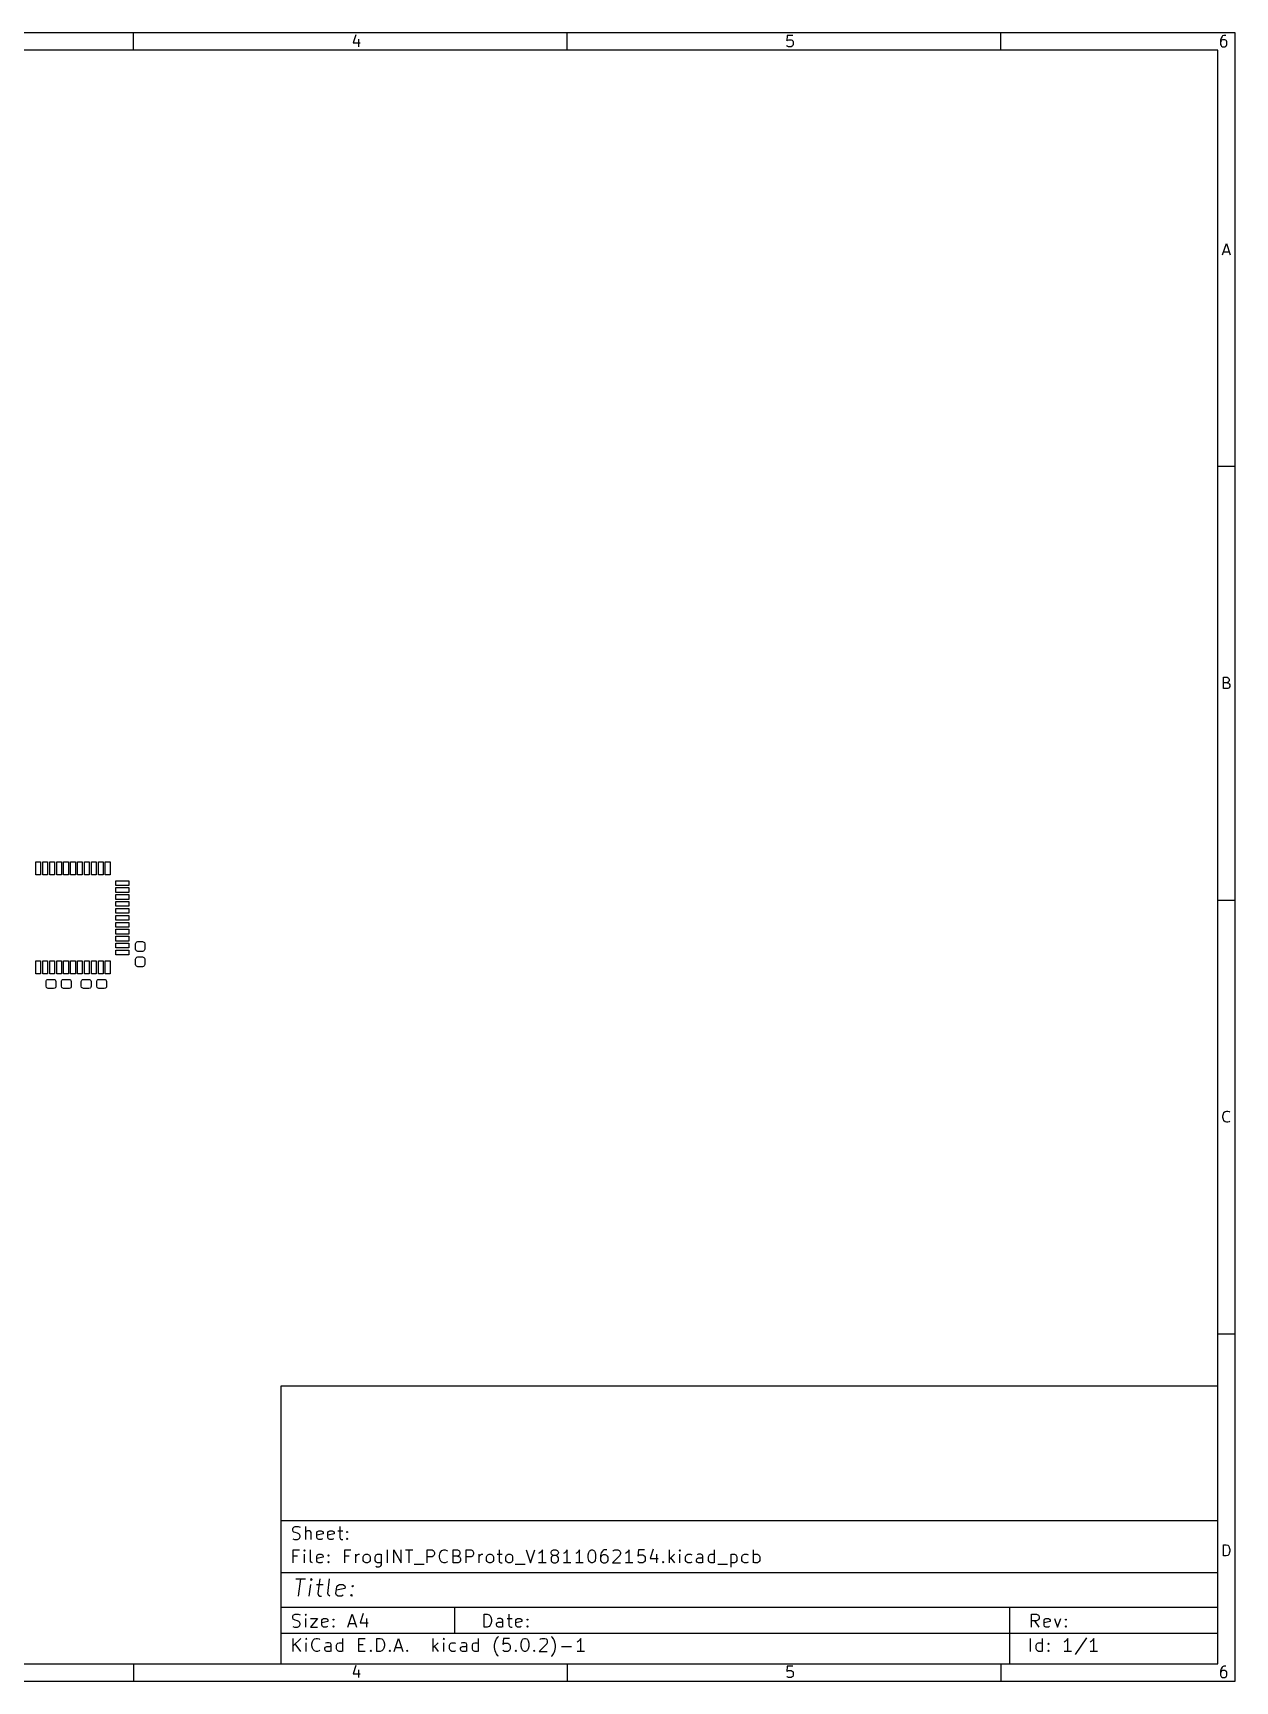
# Model space of a CAD drawing. Extents: x 10 to 287, y -200 to -10.
# Drawn here: x 148.4 to 287, y -200 to -10 of the extents above; entities that cross this region are included whole.
import ezdxf

# ---------------------------------------------------------------- set-up
doc = ezdxf.new("R2010")
doc.units = 0
doc.header["$MEASUREMENT"] = 0
doc.layers.add('BLACK', color=7, linetype='CONTINUOUS')

msp = doc.modelspace()

# ---------------------------------------------------------------- linework, layer by layer
at = {"layer": 'BLACK', "linetype": 'CONTINUOUS'}
for p, q in [((287.002, -10), (10, -10)), ((160, -12), (160, -10)), ((185.632, -10.2262), (185.323, -11.1548)), ((185.323, -11.1548), (186.127, -11.1548)), ((185.942, -10.7214), (185.942, -11.5881)), ((210, -12), (210, -10)), ((235.385, -10.2881), (235.323, -10.9071)), ((235.323, -10.9071), (235.385, -10.8452)), ((236.004, -10.2881), (235.385, -10.2881)), ((235.385, -10.8452), (235.508, -10.7833)), ((235.508, -10.7833), (235.818, -10.7833)), ((235.818, -10.7833), (235.942, -10.8452)), ((235.942, -10.8452), (236.004, -10.9071)), ((236.004, -10.9071), (236.065, -11.031)), ((236.065, -11.3405), (236.004, -11.4643)), ((236.065, -11.031), (236.065, -11.3405)), ((260, -12), (260, -10)), ((285.385, -10.5976), (285.323, -10.8452)), ((285.323, -10.8452), (285.323, -11.3405)), ((285.385, -10.9071), (285.323, -11.031)), ((285.323, -11.3405), (285.385, -11.4643)), ((285.508, -10.4119), (285.385, -10.5976)), ((285.446, -10.8452), (285.385, -10.9071)), ((285.57, -10.7833), (285.446, -10.8452)), ((285.57, -10.35), (285.508, -10.4119)), ((285.694, -10.2881), (285.57, -10.35)), ((285.818, -10.7833), (285.57, -10.7833)), ((285.942, -10.2881), (285.694, -10.2881)), ((285.942, -10.8452), (285.818, -10.7833)), ((286.004, -10.9071), (285.942, -10.8452)), ((286.065, -11.031), (286.004, -10.9071)), ((286.004, -11.4643), (286.065, -11.3405)), ((286.065, -11.3405), (286.065, -11.031)), ((287.002, -200.007), (287.002, -10)), ((285.002, -12), (12, -12)), ((235.385, -11.5262), (235.323, -11.4643)), ((235.508, -11.5881), (235.385, -11.5262)), ((235.818, -11.5881), (235.508, -11.5881)), ((235.942, -11.5262), (235.818, -11.5881)), ((236.004, -11.4643), (235.942, -11.5262)), ((285.002, -198.007), (285.002, -12)), ((285.385, -11.4643), (285.446, -11.5262)), ((285.446, -11.5262), (285.57, -11.5881)), ((285.57, -11.5881), (285.818, -11.5881)), ((285.818, -11.5881), (285.942, -11.5262)), ((285.942, -11.5262), (286.004, -11.4643)), ((285.569, -35.5881), (286.002, -34.2881)), ((285.693, -35.2167), (286.312, -35.2167)), ((286.002, -34.2881), (286.436, -35.5881)), ((287.002, -60), (285.002, -60)), ((285.662, -85.5881), (285.662, -84.2881)), ((285.662, -84.2881), (286.095, -84.2881)), ((286.095, -84.9071), (285.662, -84.9071)), ((286.095, -84.2881), (286.219, -84.35)), ((286.219, -84.8452), (286.095, -84.9071)), ((286.095, -84.9071), (286.281, -84.969)), ((286.219, -84.35), (286.281, -84.4119)), ((286.281, -84.7833), (286.219, -84.8452)), ((286.281, -84.4119), (286.343, -84.5357)), ((286.343, -84.6595), (286.281, -84.7833)), ((286.281, -84.969), (286.343, -85.031)), ((286.343, -85.4643), (286.281, -85.5262)), ((286.343, -84.5357), (286.343, -84.6595)), ((286.343, -85.031), (286.405, -85.1548)), ((286.405, -85.3405), (286.343, -85.4643)), ((286.405, -85.1548), (286.405, -85.3405)), ((286.157, -85.5881), (285.662, -85.5881)), ((286.281, -85.5262), (286.157, -85.5881)), ((148.76, -107.064), (148.76, -105.564)), ((148.76, -105.564), (149.31, -105.564)), ((149.31, -105.564), (149.31, -107.064)), ((149.56, -107.064), (149.56, -105.564)), ((149.56, -105.564), (150.11, -105.564)), ((150.11, -105.564), (150.11, -107.064)), ((150.36, -107.064), (150.36, -105.564)), ((150.36, -105.564), (150.91, -105.564)), ((150.91, -105.564), (150.91, -107.064)), ((151.16, -107.064), (151.16, -105.564)), ((151.16, -105.564), (151.71, -105.564)), ((151.71, -105.564), (151.71, -107.064)), ((151.96, -107.064), (151.96, -105.564)), ((151.96, -105.564), (152.51, -105.564)), ((152.51, -105.564), (152.51, -107.064)), ((152.76, -107.064), (152.76, -105.564)), ((152.76, -105.564), (153.31, -105.564)), ((153.31, -105.564), (153.31, -107.064)), ((153.56, -107.064), (153.56, -105.564)), ((153.56, -105.564), (154.11, -105.564)), ((154.11, -105.564), (154.11, -107.064)), ((154.36, -107.064), (154.36, -105.564)), ((154.36, -105.564), (154.91, -105.564)), ((154.91, -105.564), (154.91, -107.064)), ((155.16, -107.064), (155.16, -105.564)), ((155.16, -105.564), (155.71, -105.564)), ((155.71, -105.564), (155.71, -107.064)), ((155.96, -107.064), (155.96, -105.564)), ((155.96, -105.564), (156.51, -105.564)), ((156.51, -105.564), (156.51, -107.064)), ((156.76, -107.064), (156.76, -105.564)), ((156.76, -105.564), (157.31, -105.564)), ((157.31, -105.564), (157.31, -107.064)), ((149.31, -107.064), (148.76, -107.064)), ((150.11, -107.064), (149.56, -107.064)), ((150.91, -107.064), (150.36, -107.064)), ((151.71, -107.064), (151.16, -107.064)), ((152.51, -107.064), (151.96, -107.064)), ((153.31, -107.064), (152.76, -107.064)), ((154.11, -107.064), (153.56, -107.064)), ((154.91, -107.064), (154.36, -107.064)), ((155.71, -107.064), (155.16, -107.064)), ((156.51, -107.064), (155.96, -107.064)), ((157.31, -107.064), (156.76, -107.064)), ((157.985, -108.289), (157.985, -107.739)), ((157.985, -107.739), (159.485, -107.739)), ((159.485, -108.289), (157.985, -108.289)), ((159.485, -107.739), (159.485, -108.289)), ((157.985, -109.089), (157.985, -108.539)), ((157.985, -108.539), (159.485, -108.539)), ((159.485, -109.089), (157.985, -109.089)), ((157.985, -109.889), (157.985, -109.339)), ((157.985, -109.339), (159.485, -109.339)), ((159.485, -109.889), (157.985, -109.889)), ((157.985, -110.689), (157.985, -110.139)), ((157.985, -110.139), (159.485, -110.139)), ((159.485, -108.539), (159.485, -109.089)), ((159.485, -109.339), (159.485, -109.889)), ((159.485, -110.139), (159.485, -110.689)), ((287.002, -110), (285.002, -110)), ((159.485, -110.689), (157.985, -110.689)), ((157.985, -111.489), (157.985, -110.939)), ((157.985, -110.939), (159.485, -110.939)), ((159.485, -111.489), (157.985, -111.489)), ((157.985, -112.289), (157.985, -111.739)), ((157.985, -111.739), (159.485, -111.739)), ((159.485, -110.939), (159.485, -111.489)), ((159.485, -111.739), (159.485, -112.289)), ((159.485, -112.289), (157.985, -112.289)), ((157.985, -113.089), (157.985, -112.539)), ((157.985, -112.539), (159.485, -112.539)), ((159.485, -113.089), (157.985, -113.089)), ((157.985, -113.889), (157.985, -113.339)), ((157.985, -113.339), (159.485, -113.339)), ((159.485, -113.889), (157.985, -113.889)), ((159.485, -112.539), (159.485, -113.089)), ((159.485, -113.339), (159.485, -113.889)), ((157.985, -114.689), (157.985, -114.139)), ((157.985, -114.139), (159.485, -114.139)), ((159.485, -114.689), (157.985, -114.689)), ((157.985, -115.489), (157.985, -114.939)), ((157.985, -114.939), (159.485, -114.939)), ((159.485, -115.489), (157.985, -115.489)), ((157.985, -116.289), (157.985, -115.739)), ((157.985, -115.739), (159.485, -115.739)), ((159.485, -114.139), (159.485, -114.689)), ((159.485, -114.939), (159.485, -115.489)), ((159.485, -115.739), (159.485, -116.289)), ((160.257, -115.005), (160.272, -114.919)), ((160.257, -115.63), (160.257, -115.005)), ((160.29, -115.755), (160.257, -115.63)), ((160.272, -114.919), (160.315, -114.844)), ((160.346, -115.822), (160.29, -115.755)), ((160.315, -114.844), (160.382, -114.788)), ((160.421, -115.865), (160.346, -115.822)), ((160.382, -114.788), (160.507, -114.755)), ((160.507, -115.88), (160.421, -115.865)), ((160.507, -114.755), (161.057, -114.755)), ((161.057, -115.88), (160.507, -115.88)), ((161.057, -114.755), (161.143, -114.77)), ((161.182, -115.847), (161.057, -115.88)), ((161.143, -114.77), (161.218, -114.813)), ((161.249, -115.791), (161.182, -115.847)), ((161.218, -114.813), (161.274, -114.88)), ((161.292, -115.716), (161.249, -115.791)), ((161.274, -114.88), (161.307, -115.005)), ((161.307, -115.63), (161.292, -115.716)), ((161.307, -115.005), (161.307, -115.63)), ((148.76, -118.464), (148.76, -116.964)), ((148.76, -116.964), (149.31, -116.964)), ((149.31, -116.964), (149.31, -118.464)), ((149.56, -118.464), (149.56, -116.964)), ((149.56, -116.964), (150.11, -116.964)), ((150.11, -116.964), (150.11, -118.464)), ((150.36, -118.464), (150.36, -116.964)), ((150.36, -116.964), (150.91, -116.964)), ((150.91, -116.964), (150.91, -118.464)), ((151.16, -118.464), (151.16, -116.964)), ((151.16, -116.964), (151.71, -116.964)), ((151.71, -116.964), (151.71, -118.464)), ((151.96, -118.464), (151.96, -116.964)), ((151.96, -116.964), (152.51, -116.964)), ((152.51, -116.964), (152.51, -118.464)), ((152.76, -118.464), (152.76, -116.964)), ((152.76, -116.964), (153.31, -116.964)), ((153.31, -116.964), (153.31, -118.464)), ((153.56, -118.464), (153.56, -116.964)), ((153.56, -116.964), (154.11, -116.964)), ((154.11, -116.964), (154.11, -118.464)), ((154.36, -118.464), (154.36, -116.964)), ((154.36, -116.964), (154.91, -116.964)), ((154.91, -116.964), (154.91, -118.464)), ((155.16, -118.464), (155.16, -116.964)), ((155.16, -116.964), (155.71, -116.964)), ((155.71, -116.964), (155.71, -118.464)), ((155.96, -118.464), (155.96, -116.964)), ((155.96, -116.964), (156.51, -116.964)), ((156.51, -116.964), (156.51, -118.464)), ((156.76, -118.464), (156.76, -116.964)), ((156.76, -116.964), (157.31, -116.964)), ((157.31, -116.964), (157.31, -118.464)), ((159.485, -116.289), (157.985, -116.289)), ((160.257, -116.78), (160.272, -116.694)), ((160.257, -117.405), (160.257, -116.78)), ((160.29, -117.53), (160.257, -117.405)), ((160.272, -116.694), (160.315, -116.619)), ((160.346, -117.597), (160.29, -117.53)), ((160.315, -116.619), (160.382, -116.563)), ((160.421, -117.64), (160.346, -117.597)), ((160.382, -116.563), (160.507, -116.53)), ((160.507, -117.655), (160.421, -117.64)), ((160.507, -116.53), (161.057, -116.53)), ((161.057, -117.655), (160.507, -117.655)), ((161.057, -116.53), (161.143, -116.545)), ((161.182, -117.622), (161.057, -117.655)), ((161.143, -116.545), (161.218, -116.588)), ((161.249, -117.566), (161.182, -117.622)), ((161.218, -116.588), (161.274, -116.655)), ((161.292, -117.491), (161.249, -117.566)), ((161.274, -116.655), (161.307, -116.78)), ((161.307, -117.405), (161.292, -117.491)), ((161.307, -116.78), (161.307, -117.405)), ((149.31, -118.464), (148.76, -118.464)), ((150.11, -118.464), (149.56, -118.464)), ((149.934, -119.359), (149.949, -119.273)), ((149.934, -119.909), (149.934, -119.359)), ((149.949, -119.273), (149.992, -119.198)), ((149.992, -119.198), (150.059, -119.142)), ((150.059, -119.142), (150.184, -119.109)), ((150.184, -119.109), (150.809, -119.109)), ((150.91, -118.464), (150.36, -118.464)), ((150.809, -119.109), (150.895, -119.124)), ((150.895, -119.124), (150.97, -119.167)), ((150.97, -119.167), (151.026, -119.234)), ((151.026, -119.234), (151.059, -119.359)), ((151.059, -119.359), (151.059, -119.909)), ((151.71, -118.464), (151.16, -118.464)), ((151.709, -119.359), (151.724, -119.273)), ((151.709, -119.909), (151.709, -119.359)), ((151.724, -119.273), (151.767, -119.198)), ((151.767, -119.198), (151.834, -119.142)), ((151.834, -119.142), (151.959, -119.109)), ((151.959, -119.109), (152.584, -119.109)), ((152.51, -118.464), (151.96, -118.464)), ((152.584, -119.109), (152.67, -119.124)), ((152.67, -119.124), (152.745, -119.167)), ((152.745, -119.167), (152.801, -119.234)), ((153.31, -118.464), (152.76, -118.464)), ((152.801, -119.234), (152.834, -119.359)), ((152.834, -119.359), (152.834, -119.909)), ((154.11, -118.464), (153.56, -118.464)), ((153.998, -119.359), (154.013, -119.273)), ((153.998, -119.909), (153.998, -119.359)), ((154.013, -119.273), (154.056, -119.198)), ((154.056, -119.198), (154.123, -119.142)), ((154.123, -119.142), (154.248, -119.109)), ((154.248, -119.109), (154.873, -119.109)), ((154.91, -118.464), (154.36, -118.464)), ((154.873, -119.109), (154.959, -119.124)), ((154.959, -119.124), (155.034, -119.167)), ((155.034, -119.167), (155.09, -119.234)), ((155.09, -119.234), (155.123, -119.359)), ((155.123, -119.359), (155.123, -119.909)), ((155.71, -118.464), (155.16, -118.464)), ((155.773, -119.359), (155.788, -119.273)), ((155.773, -119.909), (155.773, -119.359)), ((155.788, -119.273), (155.831, -119.198)), ((155.831, -119.198), (155.898, -119.142)), ((155.898, -119.142), (156.023, -119.109)), ((156.51, -118.464), (155.96, -118.464)), ((156.023, -119.109), (156.648, -119.109)), ((156.648, -119.109), (156.734, -119.124)), ((156.734, -119.124), (156.809, -119.167)), ((157.31, -118.464), (156.76, -118.464)), ((156.809, -119.167), (156.865, -119.234)), ((156.865, -119.234), (156.898, -119.359)), ((156.898, -119.359), (156.898, -119.909)), ((149.967, -120.034), (149.934, -119.909)), ((150.023, -120.101), (149.967, -120.034)), ((150.098, -120.144), (150.023, -120.101)), ((150.184, -120.159), (150.098, -120.144)), ((150.809, -120.159), (150.184, -120.159)), ((150.934, -120.126), (150.809, -120.159)), ((151.001, -120.07), (150.934, -120.126)), ((151.044, -119.995), (151.001, -120.07)), ((151.059, -119.909), (151.044, -119.995)), ((151.742, -120.034), (151.709, -119.909)), ((151.798, -120.101), (151.742, -120.034)), ((151.873, -120.144), (151.798, -120.101)), ((151.959, -120.159), (151.873, -120.144)), ((152.584, -120.159), (151.959, -120.159)), ((152.709, -120.126), (152.584, -120.159)), ((152.776, -120.07), (152.709, -120.126)), ((152.819, -119.995), (152.776, -120.07)), ((152.834, -119.909), (152.819, -119.995)), ((154.031, -120.034), (153.998, -119.909)), ((154.087, -120.101), (154.031, -120.034)), ((154.162, -120.144), (154.087, -120.101)), ((154.248, -120.159), (154.162, -120.144)), ((154.873, -120.159), (154.248, -120.159)), ((154.998, -120.126), (154.873, -120.159)), ((155.065, -120.07), (154.998, -120.126)), ((155.108, -119.995), (155.065, -120.07)), ((155.123, -119.909), (155.108, -119.995)), ((155.806, -120.034), (155.773, -119.909)), ((155.862, -120.101), (155.806, -120.034)), ((155.937, -120.144), (155.862, -120.101)), ((156.023, -120.159), (155.937, -120.144)), ((156.648, -120.159), (156.023, -120.159)), ((156.773, -120.126), (156.648, -120.159)), ((156.84, -120.07), (156.773, -120.126)), ((156.883, -119.995), (156.84, -120.07)), ((156.898, -119.909), (156.883, -119.995)), ((285.6, -134.845), (285.662, -134.598)), ((285.6, -135.031), (285.6, -134.845)), ((285.662, -134.598), (285.724, -134.474)), ((285.724, -134.474), (285.847, -134.35)), ((285.847, -134.35), (286.033, -134.288)), ((286.033, -134.288), (286.157, -134.288)), ((286.157, -134.288), (286.343, -134.35)), ((286.343, -134.35), (286.405, -134.412)), ((285.662, -135.279), (285.6, -135.031)), ((285.724, -135.402), (285.662, -135.279)), ((285.847, -135.526), (285.724, -135.402)), ((286.033, -135.588), (285.847, -135.526)), ((286.157, -135.588), (286.033, -135.588)), ((286.343, -135.526), (286.157, -135.588)), ((286.405, -135.464), (286.343, -135.526)), ((287.002, -160), (285.002, -160)), ((177.002, -166.007), (177.002, -198.007)), ((285.002, -166.007), (177.002, -166.007)), ((285.002, -198.007), (285.002, -166.007)), ((177.002, -181.507), (285.002, -181.507)), ((178.363, -182.471), (178.434, -182.329)), ((178.434, -182.329), (178.506, -182.257)), ((178.506, -182.257), (178.649, -182.186)), ((178.649, -182.186), (179.006, -182.186)), ((179.006, -182.186), (179.22, -182.257)), ((179.863, -183.686), (179.863, -182.186)), ((183.791, -182.186), (183.791, -183.471)), ((178.363, -182.614), (178.363, -182.471)), ((178.434, -182.757), (178.363, -182.614)), ((178.363, -183.614), (178.577, -183.686)), ((178.506, -182.829), (178.434, -182.757)), ((178.649, -182.9), (178.506, -182.829)), ((178.577, -183.686), (178.934, -183.686)), ((178.934, -182.971), (178.649, -182.9)), ((179.077, -183.043), (178.934, -182.971)), ((178.934, -183.686), (179.077, -183.614)), ((179.149, -183.114), (179.077, -183.043)), ((179.077, -183.614), (179.149, -183.543)), ((179.22, -183.257), (179.149, -183.114)), ((179.149, -183.543), (179.22, -183.4)), ((179.22, -183.4), (179.22, -183.257)), ((179.934, -182.757), (179.863, -182.829)), ((180.077, -182.686), (179.934, -182.757)), ((180.291, -182.686), (180.077, -182.686)), ((180.434, -182.757), (180.291, -182.686)), ((180.506, -182.9), (180.434, -182.757)), ((180.506, -183.686), (180.506, -182.9)), ((181.149, -182.9), (181.22, -182.757)), ((181.149, -183.471), (181.149, -182.9)), ((181.863, -183.043), (181.149, -183.186)), ((181.22, -183.614), (181.149, -183.471)), ((181.22, -182.757), (181.363, -182.686)), ((181.363, -183.686), (181.22, -183.614)), ((181.363, -182.686), (181.649, -182.686)), ((181.649, -183.686), (181.363, -183.686)), ((181.649, -182.686), (181.791, -182.757)), ((181.791, -183.614), (181.649, -183.686)), ((181.791, -182.757), (181.863, -182.9)), ((181.863, -182.9), (181.863, -183.043)), ((182.434, -182.9), (182.506, -182.757)), ((182.434, -183.471), (182.434, -182.9)), ((183.149, -183.043), (182.434, -183.186)), ((182.506, -183.614), (182.434, -183.471)), ((182.506, -182.757), (182.649, -182.686)), ((182.649, -183.686), (182.506, -183.614)), ((182.649, -182.686), (182.934, -182.686)), ((182.934, -183.686), (182.649, -183.686)), ((182.934, -182.686), (183.077, -182.757)), ((183.077, -183.614), (182.934, -183.686)), ((183.077, -182.757), (183.149, -182.9)), ((183.149, -182.9), (183.149, -183.043)), ((183.577, -182.686), (184.149, -182.686)), ((183.791, -183.471), (183.863, -183.614)), ((183.863, -183.614), (184.006, -183.686)), ((184.006, -183.686), (184.149, -183.686)), ((184.577, -182.829), (184.649, -182.757)), ((184.649, -182.9), (184.577, -182.829)), ((184.577, -183.614), (184.649, -183.543)), ((184.649, -183.686), (184.577, -183.614)), ((184.649, -182.757), (184.72, -182.829)), ((184.649, -182.757), (184.649, -182.9)), ((184.72, -182.829), (184.649, -182.9)), ((184.649, -183.543), (184.72, -183.614)), ((184.649, -183.543), (184.649, -183.686)), ((184.72, -183.614), (184.649, -183.686)), ((285.662, -185.588), (285.662, -184.288)), ((285.662, -184.288), (285.971, -184.288)), ((285.971, -184.288), (286.157, -184.35)), ((178.434, -186.386), (178.434, -184.886)), ((178.434, -184.886), (179.149, -184.886)), ((178.934, -185.6), (178.434, -185.6)), ((179.72, -184.886), (179.649, -184.957)), ((179.649, -184.957), (179.72, -185.029)), ((179.791, -184.957), (179.72, -184.886)), ((179.72, -184.886), (179.72, -185.029)), ((179.72, -185.029), (179.791, -184.957)), ((179.72, -186.386), (179.72, -185.386)), ((180.434, -186.171), (180.434, -184.886)), ((180.506, -186.314), (180.434, -186.171)), ((181.149, -185.6), (181.22, -185.457)), ((181.149, -186.171), (181.149, -185.6)), ((181.863, -185.743), (181.149, -185.886)), ((181.22, -186.314), (181.149, -186.171)), ((181.22, -185.457), (181.363, -185.386)), ((181.363, -185.386), (181.649, -185.386)), ((181.649, -185.386), (181.791, -185.457)), ((181.791, -185.457), (181.863, -185.6)), ((181.863, -185.6), (181.863, -185.743)), ((182.434, -185.529), (182.506, -185.457)), ((182.506, -185.6), (182.434, -185.529)), ((182.506, -185.457), (182.577, -185.529)), ((182.506, -185.457), (182.506, -185.6)), ((182.577, -185.529), (182.506, -185.6)), ((184.363, -186.386), (184.363, -184.886)), ((184.363, -184.886), (185.077, -184.886)), ((184.863, -185.6), (184.363, -185.6)), ((185.649, -186.386), (185.649, -185.386)), ((185.649, -185.671), (185.72, -185.529)), ((185.72, -185.529), (185.791, -185.457)), ((185.791, -185.457), (185.934, -185.386)), ((185.934, -185.386), (186.077, -185.386)), ((186.506, -185.671), (186.577, -185.529)), ((186.506, -186.1), (186.506, -185.671)), ((186.577, -186.243), (186.506, -186.1)), ((186.577, -185.529), (186.649, -185.457)), ((186.649, -185.457), (186.791, -185.386)), ((186.791, -185.386), (187.006, -185.386)), ((187.006, -185.386), (187.149, -185.457)), ((187.149, -185.457), (187.22, -185.529)), ((187.22, -185.529), (187.291, -185.671)), ((187.291, -186.1), (187.22, -186.243)), ((187.291, -185.671), (187.291, -186.1)), ((187.863, -185.671), (187.934, -185.529)), ((187.863, -186.1), (187.863, -185.671)), ((187.934, -186.243), (187.863, -186.1)), ((187.934, -185.529), (188.006, -185.457)), ((188.006, -185.457), (188.149, -185.386)), ((188.149, -185.386), (188.434, -185.386)), ((188.434, -185.386), (188.577, -185.457)), ((188.577, -185.386), (188.577, -186.6)), ((189.291, -186.386), (189.291, -184.886)), ((190.006, -186.386), (190.006, -184.886)), ((190.006, -184.886), (190.863, -186.386)), ((190.863, -186.386), (190.863, -184.886)), ((191.363, -184.886), (192.22, -184.886)), ((191.791, -186.386), (191.791, -184.886)), ((193.863, -186.386), (193.863, -184.886)), ((193.863, -184.886), (194.434, -184.886)), ((194.434, -185.671), (193.863, -185.671)), ((194.434, -184.886), (194.577, -184.957)), ((194.577, -185.6), (194.434, -185.671)), ((194.577, -184.957), (194.649, -185.029)), ((194.649, -185.529), (194.577, -185.6)), ((194.649, -185.029), (194.72, -185.171)), ((194.72, -185.386), (194.649, -185.529)), ((194.72, -185.171), (194.72, -185.386)), ((195.291, -185.529), (195.363, -185.243)), ((195.291, -185.743), (195.291, -185.529)), ((195.363, -186.029), (195.291, -185.743)), ((195.363, -185.243), (195.434, -185.1)), ((195.434, -186.171), (195.363, -186.029)), ((195.434, -185.1), (195.577, -184.957)), ((195.577, -186.314), (195.434, -186.171)), ((195.577, -184.957), (195.791, -184.886)), ((195.791, -184.886), (195.934, -184.886)), ((195.934, -184.886), (196.149, -184.957)), ((196.149, -184.957), (196.22, -185.029)), ((196.863, -186.386), (196.863, -184.886)), ((196.863, -184.886), (197.363, -184.886)), ((197.363, -185.6), (196.863, -185.6)), ((197.363, -184.886), (197.506, -184.957)), ((197.506, -185.529), (197.363, -185.6)), ((197.363, -185.6), (197.577, -185.671)), ((197.506, -184.957), (197.577, -185.029)), ((197.577, -185.457), (197.506, -185.529)), ((197.577, -185.029), (197.649, -185.171)), ((197.649, -185.314), (197.577, -185.457)), ((197.577, -185.671), (197.649, -185.743)), ((197.649, -185.171), (197.649, -185.314)), ((197.649, -185.743), (197.72, -185.886)), ((197.72, -186.1), (197.649, -186.243)), ((197.72, -185.886), (197.72, -186.1)), ((198.363, -186.386), (198.363, -184.886)), ((198.363, -184.886), (198.934, -184.886)), ((198.934, -185.671), (198.363, -185.671)), ((198.934, -184.886), (199.077, -184.957)), ((199.077, -185.6), (198.934, -185.671)), ((199.077, -184.957), (199.149, -185.029)), ((199.149, -185.529), (199.077, -185.6)), ((199.149, -185.029), (199.22, -185.171)), ((199.22, -185.386), (199.149, -185.529)), ((199.22, -185.171), (199.22, -185.386)), ((199.863, -186.386), (199.863, -185.386)), ((199.863, -185.671), (199.934, -185.529)), ((199.934, -185.529), (200.006, -185.457)), ((200.006, -185.457), (200.149, -185.386)), ((200.149, -185.386), (200.291, -185.386)), ((200.72, -185.671), (200.791, -185.529)), ((200.72, -186.1), (200.72, -185.671)), ((200.791, -186.243), (200.72, -186.1)), ((200.791, -185.529), (200.863, -185.457)), ((200.863, -185.457), (201.006, -185.386)), ((201.006, -185.386), (201.22, -185.386)), ((201.22, -185.386), (201.363, -185.457)), ((201.363, -185.457), (201.434, -185.529)), ((201.434, -185.529), (201.506, -185.671)), ((201.506, -186.1), (201.434, -186.243)), ((201.506, -185.671), (201.506, -186.1)), ((201.934, -185.386), (202.506, -185.386)), ((202.149, -184.886), (202.149, -186.171)), ((202.149, -186.171), (202.22, -186.314)), ((202.934, -185.671), (203.006, -185.529)), ((202.934, -186.1), (202.934, -185.671)), ((203.006, -186.243), (202.934, -186.1)), ((203.006, -185.529), (203.077, -185.457)), ((203.077, -185.457), (203.22, -185.386)), ((203.22, -185.386), (203.434, -185.386)), ((203.434, -185.386), (203.577, -185.457)), ((203.577, -185.457), (203.649, -185.529)), ((203.649, -185.529), (203.72, -185.671)), ((203.72, -186.1), (203.649, -186.243)), ((203.72, -185.671), (203.72, -186.1)), ((205.291, -184.886), (205.791, -186.386)), ((205.791, -186.386), (206.291, -184.886)), ((206.863, -185.243), (206.72, -185.314)), ((207.006, -185.1), (206.863, -185.243)), ((207.149, -184.886), (207.006, -185.1)), ((207.149, -186.386), (207.149, -184.886)), ((208.149, -185.171), (208.22, -185.029)), ((208.149, -185.243), (208.149, -185.171)), ((208.22, -185.386), (208.149, -185.243)), ((208.22, -185.671), (208.149, -185.814)), ((208.149, -185.814), (208.149, -186.1)), ((208.149, -186.1), (208.22, -186.243)), ((208.22, -185.029), (208.291, -184.957)), ((208.291, -185.457), (208.22, -185.386)), ((208.291, -185.6), (208.22, -185.671)), ((208.291, -184.957), (208.434, -184.886)), ((208.434, -185.529), (208.291, -185.457)), ((208.434, -185.529), (208.291, -185.6)), ((208.434, -184.886), (208.72, -184.886)), ((208.72, -185.529), (208.434, -185.529)), ((208.72, -184.886), (208.863, -184.957)), ((208.863, -185.457), (208.72, -185.529)), ((208.863, -185.6), (208.72, -185.529)), ((208.863, -184.957), (208.934, -185.029)), ((208.934, -185.386), (208.863, -185.457)), ((208.934, -185.671), (208.863, -185.6)), ((208.934, -185.029), (209.006, -185.171)), ((209.006, -185.243), (208.934, -185.386)), ((209.006, -185.814), (208.934, -185.671)), ((208.934, -186.243), (209.006, -186.1)), ((209.006, -185.171), (209.006, -185.243)), ((209.006, -186.1), (209.006, -185.814)), ((209.72, -185.243), (209.577, -185.314)), ((209.863, -185.1), (209.72, -185.243)), ((210.006, -184.886), (209.863, -185.1)), ((210.006, -186.386), (210.006, -184.886)), ((211.149, -185.243), (211.006, -185.314)), ((211.291, -185.1), (211.149, -185.243)), ((211.434, -184.886), (211.291, -185.1)), ((211.434, -186.386), (211.434, -184.886)), ((212.434, -185.457), (212.506, -185.171)), ((212.434, -185.814), (212.434, -185.457)), ((212.506, -186.1), (212.434, -185.814)), ((212.506, -185.171), (212.577, -185.029)), ((212.577, -186.243), (212.506, -186.1)), ((212.577, -185.029), (212.649, -184.957)), ((212.649, -184.957), (212.791, -184.886)), ((212.791, -184.886), (212.934, -184.886)), ((212.934, -184.886), (213.077, -184.957)), ((213.077, -184.957), (213.149, -185.029)), ((213.149, -185.029), (213.22, -185.171)), ((213.22, -186.1), (213.149, -186.243)), ((213.22, -185.171), (213.291, -185.457)), ((213.291, -185.814), (213.22, -186.1)), ((213.291, -185.457), (213.291, -185.814)), ((213.934, -185.243), (213.863, -185.529)), ((213.863, -185.529), (213.863, -186.1)), ((213.934, -185.6), (213.863, -185.743)), ((213.863, -186.1), (213.934, -186.243)), ((214.077, -185.029), (213.934, -185.243)), ((214.006, -185.529), (213.934, -185.6)), ((214.149, -185.457), (214.006, -185.529)), ((214.149, -184.957), (214.077, -185.029)), ((214.291, -184.886), (214.149, -184.957)), ((214.434, -185.457), (214.149, -185.457)), ((214.577, -184.886), (214.291, -184.886)), ((214.577, -185.529), (214.434, -185.457)), ((214.649, -185.6), (214.577, -185.529)), ((214.72, -185.743), (214.649, -185.6)), ((214.649, -186.243), (214.72, -186.1)), ((214.72, -186.1), (214.72, -185.743)), ((216.077, -185.529), (215.22, -186.386)), ((215.291, -185.029), (215.363, -184.957)), ((215.363, -184.957), (215.506, -184.886)), ((215.506, -184.886), (215.863, -184.886)), ((215.863, -184.886), (216.006, -184.957)), ((216.006, -184.957), (216.077, -185.029)), ((216.077, -185.029), (216.149, -185.171)), ((216.149, -185.314), (216.077, -185.529)), ((216.149, -185.171), (216.149, -185.314)), ((216.863, -185.243), (216.72, -185.314)), ((217.006, -185.1), (216.863, -185.243)), ((217.149, -184.886), (217.006, -185.1)), ((217.149, -186.386), (217.149, -184.886)), ((218.22, -184.886), (218.149, -185.6)), ((218.149, -185.6), (218.22, -185.529)), ((218.934, -184.886), (218.22, -184.886)), ((218.22, -185.529), (218.363, -185.457)), ((218.363, -185.457), (218.72, -185.457)), ((218.72, -185.457), (218.863, -185.529)), ((218.863, -185.529), (218.934, -185.6)), ((218.934, -185.6), (219.006, -185.743)), ((219.006, -186.1), (218.934, -186.243)), ((219.006, -185.743), (219.006, -186.1)), ((219.934, -184.814), (219.577, -185.886)), ((219.577, -185.886), (220.506, -185.886)), ((220.291, -185.386), (220.291, -186.386)), ((221.791, -186.386), (221.791, -184.886)), ((222.363, -185.386), (221.791, -185.957)), ((221.934, -185.814), (222.363, -186.386)), ((223.006, -184.886), (222.934, -184.957)), ((222.934, -184.957), (223.006, -185.029)), ((223.077, -184.957), (223.006, -184.886)), ((223.006, -184.886), (223.006, -185.029)), ((223.006, -185.029), (223.077, -184.957)), ((223.006, -186.386), (223.006, -185.386)), ((223.649, -185.671), (223.72, -185.529)), ((223.649, -186.1), (223.649, -185.671)), ((223.72, -186.243), (223.649, -186.1)), ((223.72, -185.529), (223.791, -185.457)), ((223.791, -185.457), (223.934, -185.386)), ((223.934, -185.386), (224.22, -185.386)), ((224.22, -185.386), (224.363, -185.457)), ((224.934, -186.029), (225.006, -185.886)), ((224.934, -186.171), (224.934, -186.029)), ((225.006, -186.314), (224.934, -186.171)), ((225.149, -185.386), (225.006, -185.457)), ((225.006, -185.886), (225.149, -185.814)), ((225.434, -185.386), (225.149, -185.386)), ((225.149, -185.814), (225.506, -185.814)), ((225.577, -185.457), (225.434, -185.386)), ((225.506, -185.814), (225.649, -185.743)), ((225.649, -185.6), (225.577, -185.457)), ((225.649, -186.386), (225.649, -185.6)), ((226.291, -185.671), (226.363, -185.529)), ((226.291, -186.1), (226.291, -185.671)), ((226.363, -186.243), (226.291, -186.1)), ((226.363, -185.529), (226.434, -185.457)), ((226.434, -185.457), (226.577, -185.386)), ((226.577, -185.386), (226.863, -185.386)), ((226.863, -185.386), (227.006, -185.457)), ((227.006, -186.386), (227.006, -184.886)), ((228.863, -185.386), (228.863, -186.886)), ((228.863, -185.457), (229.006, -185.386)), ((229.006, -185.386), (229.291, -185.386)), ((229.291, -185.386), (229.434, -185.457)), ((229.434, -185.457), (229.506, -185.529)), ((229.506, -185.529), (229.577, -185.671)), ((229.577, -186.1), (229.506, -186.243)), ((229.577, -185.671), (229.577, -186.1)), ((230.149, -185.671), (230.22, -185.529)), ((230.149, -186.1), (230.149, -185.671)), ((230.22, -186.243), (230.149, -186.1)), ((230.22, -185.529), (230.291, -185.457)), ((230.291, -185.457), (230.434, -185.386)), ((230.434, -185.386), (230.72, -185.386)), ((230.72, -185.386), (230.863, -185.457)), ((231.506, -186.386), (231.506, -184.886)), ((231.506, -185.457), (231.649, -185.386)), ((231.649, -185.386), (231.934, -185.386)), ((231.934, -185.386), (232.077, -185.457)), ((232.077, -185.457), (232.149, -185.529)), ((232.149, -185.529), (232.22, -185.671)), ((232.22, -186.1), (232.149, -186.243)), ((232.22, -185.671), (232.22, -186.1)), ((285.971, -185.588), (285.662, -185.588)), ((286.157, -185.526), (285.971, -185.588)), ((286.157, -184.35), (286.281, -184.474)), ((286.281, -185.402), (286.157, -185.526)), ((286.281, -184.474), (286.343, -184.598)), ((286.343, -185.279), (286.281, -185.402)), ((286.343, -184.598), (286.405, -184.845)), ((286.405, -185.031), (286.343, -185.279)), ((286.405, -184.845), (286.405, -185.031)), ((177.002, -187.507), (285.002, -187.507)), ((180.649, -186.386), (180.506, -186.314)), ((181.363, -186.386), (181.22, -186.314)), ((181.649, -186.386), (181.363, -186.386)), ((181.791, -186.314), (181.649, -186.386)), ((182.434, -186.314), (182.506, -186.243)), ((182.506, -186.386), (182.434, -186.314)), ((182.506, -186.243), (182.577, -186.314)), ((182.506, -186.243), (182.506, -186.386)), ((182.577, -186.314), (182.506, -186.386)), ((186.649, -186.314), (186.577, -186.243)), ((186.791, -186.386), (186.649, -186.314)), ((187.006, -186.386), (186.791, -186.386)), ((187.149, -186.314), (187.006, -186.386)), ((187.22, -186.243), (187.149, -186.314)), ((188.006, -186.314), (187.934, -186.243)), ((188.077, -186.886), (187.934, -186.814)), ((188.149, -186.386), (188.006, -186.314)), ((188.291, -186.886), (188.077, -186.886)), ((188.434, -186.386), (188.149, -186.386)), ((188.434, -186.814), (188.291, -186.886)), ((188.577, -186.314), (188.434, -186.386)), ((188.506, -186.743), (188.434, -186.814)), ((188.577, -186.6), (188.506, -186.743)), ((192.363, -186.529), (193.506, -186.529)), ((195.791, -186.386), (195.577, -186.314)), ((195.934, -186.386), (195.791, -186.386)), ((196.149, -186.314), (195.934, -186.386)), ((196.22, -186.243), (196.149, -186.314)), ((197.434, -186.386), (196.863, -186.386)), ((197.577, -186.314), (197.434, -186.386)), ((197.649, -186.243), (197.577, -186.314)), ((200.863, -186.314), (200.791, -186.243)), ((201.006, -186.386), (200.863, -186.314)), ((201.22, -186.386), (201.006, -186.386)), ((201.363, -186.314), (201.22, -186.386)), ((201.434, -186.243), (201.363, -186.314)), ((202.22, -186.314), (202.363, -186.386)), ((202.363, -186.386), (202.506, -186.386)), ((203.077, -186.314), (203.006, -186.243)), ((203.22, -186.386), (203.077, -186.314)), ((203.434, -186.386), (203.22, -186.386)), ((203.577, -186.314), (203.434, -186.386)), ((203.649, -186.243), (203.577, -186.314)), ((204.006, -186.529), (205.149, -186.529)), ((207.577, -186.386), (206.72, -186.386)), ((208.22, -186.243), (208.291, -186.314)), ((208.291, -186.314), (208.434, -186.386)), ((208.434, -186.386), (208.72, -186.386)), ((208.72, -186.386), (208.863, -186.314)), ((208.863, -186.314), (208.934, -186.243)), ((210.434, -186.386), (209.577, -186.386)), ((211.863, -186.386), (211.006, -186.386)), ((212.649, -186.314), (212.577, -186.243)), ((212.791, -186.386), (212.649, -186.314)), ((212.934, -186.386), (212.791, -186.386)), ((213.077, -186.314), (212.934, -186.386)), ((213.149, -186.243), (213.077, -186.314)), ((213.934, -186.243), (214.006, -186.314)), ((214.006, -186.314), (214.149, -186.386)), ((214.149, -186.386), (214.434, -186.386)), ((214.434, -186.386), (214.577, -186.314)), ((214.577, -186.314), (214.649, -186.243)), ((215.22, -186.386), (216.149, -186.386)), ((217.577, -186.386), (216.72, -186.386)), ((218.22, -186.314), (218.149, -186.243)), ((218.363, -186.386), (218.22, -186.314)), ((218.72, -186.386), (218.363, -186.386)), ((218.863, -186.314), (218.72, -186.386)), ((218.934, -186.243), (218.863, -186.314)), ((221.006, -186.314), (221.077, -186.243)), ((221.077, -186.386), (221.006, -186.314)), ((221.077, -186.243), (221.149, -186.314)), ((221.077, -186.243), (221.077, -186.386)), ((221.149, -186.314), (221.077, -186.386)), ((223.791, -186.314), (223.72, -186.243)), ((223.934, -186.386), (223.791, -186.314)), ((224.22, -186.386), (223.934, -186.386)), ((224.363, -186.314), (224.22, -186.386)), ((225.149, -186.386), (225.006, -186.314)), ((225.506, -186.386), (225.149, -186.386)), ((225.649, -186.314), (225.506, -186.386)), ((226.434, -186.314), (226.363, -186.243)), ((226.577, -186.386), (226.434, -186.314)), ((226.863, -186.386), (226.577, -186.386)), ((227.006, -186.314), (226.863, -186.386)), ((227.363, -186.529), (228.506, -186.529)), ((229.006, -186.386), (228.863, -186.314)), ((229.291, -186.386), (229.006, -186.386)), ((229.434, -186.314), (229.291, -186.386)), ((229.506, -186.243), (229.434, -186.314)), ((230.291, -186.314), (230.22, -186.243)), ((230.434, -186.386), (230.291, -186.314)), ((230.72, -186.386), (230.434, -186.386)), ((230.863, -186.314), (230.72, -186.386)), ((231.649, -186.386), (231.506, -186.314)), ((231.934, -186.386), (231.649, -186.386)), ((232.077, -186.314), (231.934, -186.386)), ((232.149, -186.243), (232.077, -186.314)), ((178.715, -188.212), (179.857, -188.212)), ((179.036, -190.212), (179.286, -188.212)), ((180.274, -190.212), (180.441, -188.879)), ((180.524, -188.212), (180.417, -188.307)), ((180.417, -188.307), (180.5, -188.402)), ((180.524, -188.212), (180.5, -188.402)), ((180.5, -188.402), (180.607, -188.307)), ((180.607, -188.307), (180.524, -188.212)), ((181.107, -188.879), (181.869, -188.879)), ((181.476, -188.212), (181.262, -189.926)), ((181.262, -189.926), (181.334, -190.117)), ((182.405, -189.926), (182.619, -188.212)), ((182.476, -190.117), (182.405, -189.926)), ((183.357, -189.926), (183.453, -189.164)), ((183.429, -190.117), (183.357, -189.926)), ((184.381, -189.355), (183.405, -189.545)), ((183.453, -189.164), (183.572, -188.974)), ((183.572, -188.974), (183.774, -188.879)), ((183.774, -188.879), (184.155, -188.879)), ((184.155, -188.879), (184.334, -188.974)), ((184.334, -188.974), (184.405, -189.164)), ((184.405, -189.164), (184.381, -189.355)), ((185.179, -189.069), (185.286, -188.974)), ((185.262, -189.164), (185.179, -189.069)), ((185.286, -188.974), (185.262, -189.164)), ((185.369, -189.069), (185.262, -189.164)), ((185.286, -188.974), (185.369, -189.069)), ((177.002, -191.507), (285.002, -191.507)), ((181.334, -190.117), (181.512, -190.212)), ((181.512, -190.212), (181.703, -190.212)), ((182.655, -190.212), (182.476, -190.117)), ((183.607, -190.212), (183.429, -190.117)), ((183.988, -190.212), (183.607, -190.212)), ((184.191, -190.117), (183.988, -190.212)), ((185.048, -190.117), (185.155, -190.021)), ((185.131, -190.212), (185.048, -190.117)), ((185.155, -190.021), (185.131, -190.212)), ((185.238, -190.117), (185.131, -190.212)), ((185.155, -190.021), (185.238, -190.117)), ((197.002, -191.507), (197.002, -194.507)), ((261.002, -191.507), (261.002, -198.007)), ((178.363, -192.571), (178.434, -192.429)), ((178.363, -192.714), (178.363, -192.571)), ((178.434, -192.857), (178.363, -192.714)), ((178.363, -193.714), (178.577, -193.786)), ((178.434, -192.429), (178.506, -192.357)), ((178.506, -192.929), (178.434, -192.857)), ((178.506, -192.357), (178.649, -192.286)), ((178.649, -193), (178.506, -192.929)), ((178.577, -193.786), (178.934, -193.786)), ((178.649, -192.286), (179.006, -192.286)), ((178.934, -193.071), (178.649, -193)), ((179.077, -193.143), (178.934, -193.071)), ((178.934, -193.786), (179.077, -193.714)), ((179.006, -192.286), (179.22, -192.357)), ((179.149, -193.214), (179.077, -193.143)), ((179.077, -193.714), (179.149, -193.643)), ((179.22, -193.357), (179.149, -193.214)), ((179.149, -193.643), (179.22, -193.5)), ((179.22, -193.5), (179.22, -193.357)), ((179.863, -192.286), (179.791, -192.357)), ((179.791, -192.357), (179.863, -192.429)), ((179.934, -192.357), (179.863, -192.286)), ((179.863, -192.286), (179.863, -192.429)), ((179.863, -192.429), (179.934, -192.357)), ((179.863, -193.786), (179.863, -192.786)), ((180.434, -192.786), (181.22, -192.786)), ((181.22, -192.786), (180.434, -193.786)), ((180.434, -193.786), (181.22, -193.786)), ((181.72, -193), (181.791, -192.857)), ((181.72, -193.571), (181.72, -193)), ((182.434, -193.143), (181.72, -193.286)), ((181.791, -193.714), (181.72, -193.571)), ((181.791, -192.857), (181.934, -192.786)), ((181.934, -193.786), (181.791, -193.714)), ((181.934, -192.786), (182.22, -192.786)), ((182.22, -193.786), (181.934, -193.786)), ((182.22, -192.786), (182.363, -192.857)), ((182.363, -193.714), (182.22, -193.786)), ((182.363, -192.857), (182.434, -193)), ((182.434, -193), (182.434, -193.143)), ((183.006, -192.929), (183.077, -192.857)), ((183.077, -193), (183.006, -192.929)), ((183.006, -193.714), (183.077, -193.643)), ((183.077, -193.786), (183.006, -193.714)), ((183.077, -192.857), (183.149, -192.929)), ((183.077, -192.857), (183.077, -193)), ((183.149, -192.929), (183.077, -193)), ((183.077, -193.643), (183.149, -193.714)), ((183.077, -193.643), (183.077, -193.786)), ((183.149, -193.714), (183.077, -193.786)), ((184.72, -193.786), (185.22, -192.286)), ((184.863, -193.357), (185.577, -193.357)), ((185.22, -192.286), (185.72, -193.786)), ((186.506, -192.214), (186.149, -193.286)), ((186.149, -193.286), (187.077, -193.286)), ((186.863, -192.786), (186.863, -193.786)), ((200.434, -193.786), (200.434, -192.286)), ((200.434, -192.286), (200.791, -192.286)), ((200.791, -193.786), (200.434, -193.786)), ((200.791, -192.286), (201.006, -192.357)), ((201.006, -193.714), (200.791, -193.786)), ((201.006, -192.357), (201.149, -192.5)), ((201.149, -193.571), (201.006, -193.714)), ((201.149, -192.5), (201.22, -192.643)), ((201.22, -193.429), (201.149, -193.571)), ((201.22, -192.643), (201.291, -192.929)), ((201.291, -193.143), (201.22, -193.429)), ((201.291, -192.929), (201.291, -193.143)), ((201.863, -193.429), (201.934, -193.286)), ((201.863, -193.571), (201.863, -193.429)), ((201.934, -193.714), (201.863, -193.571)), ((202.077, -192.786), (201.934, -192.857)), ((201.934, -193.286), (202.077, -193.214)), ((202.077, -193.786), (201.934, -193.714)), ((202.363, -192.786), (202.077, -192.786)), ((202.077, -193.214), (202.434, -193.214)), ((202.434, -193.786), (202.077, -193.786)), ((202.506, -192.857), (202.363, -192.786)), ((202.434, -193.214), (202.577, -193.143)), ((202.577, -193.714), (202.434, -193.786)), ((202.577, -193), (202.506, -192.857)), ((202.577, -193.786), (202.577, -193)), ((203.077, -192.786), (203.649, -192.786)), ((203.291, -192.286), (203.291, -193.571)), ((203.291, -193.571), (203.363, -193.714)), ((203.363, -193.714), (203.506, -193.786)), ((203.506, -193.786), (203.649, -193.786)), ((204.077, -193), (204.149, -192.857)), ((204.077, -193.571), (204.077, -193)), ((204.791, -193.143), (204.077, -193.286)), ((204.149, -193.714), (204.077, -193.571)), ((204.149, -192.857), (204.291, -192.786)), ((204.291, -193.786), (204.149, -193.714)), ((204.291, -192.786), (204.577, -192.786)), ((204.577, -193.786), (204.291, -193.786)), ((204.577, -192.786), (204.72, -192.857)), ((204.72, -193.714), (204.577, -193.786)), ((204.72, -192.857), (204.791, -193)), ((204.791, -193), (204.791, -193.143)), ((205.363, -192.929), (205.434, -192.857)), ((205.434, -193), (205.363, -192.929)), ((205.363, -193.714), (205.434, -193.643)), ((205.434, -193.786), (205.363, -193.714)), ((205.434, -192.857), (205.506, -192.929)), ((205.434, -192.857), (205.434, -193)), ((205.506, -192.929), (205.434, -193)), ((205.434, -193.643), (205.506, -193.714)), ((205.434, -193.643), (205.434, -193.786)), ((205.506, -193.714), (205.434, -193.786)), ((263.554, -193.786), (263.554, -192.286)), ((263.554, -192.286), (264.126, -192.286)), ((264.126, -193.071), (263.554, -193.071)), ((264.411, -193.786), (263.911, -193.071)), ((264.126, -192.286), (264.269, -192.357)), ((264.269, -193), (264.126, -193.071)), ((264.269, -192.357), (264.34, -192.429)), ((264.34, -192.929), (264.269, -193)), ((264.34, -192.429), (264.411, -192.571)), ((264.411, -192.786), (264.34, -192.929)), ((264.411, -192.571), (264.411, -192.786)), ((264.983, -193), (265.054, -192.857)), ((264.983, -193.571), (264.983, -193)), ((265.697, -193.143), (264.983, -193.286)), ((265.054, -193.714), (264.983, -193.571)), ((265.054, -192.857), (265.197, -192.786)), ((265.197, -193.786), (265.054, -193.714)), ((265.197, -192.786), (265.483, -192.786)), ((265.483, -193.786), (265.197, -193.786)), ((265.483, -192.786), (265.626, -192.857)), ((265.626, -193.714), (265.483, -193.786)), ((265.626, -192.857), (265.697, -193)), ((265.697, -193), (265.697, -193.143)), ((266.197, -192.786), (266.554, -193.786)), ((266.554, -193.786), (266.911, -192.786)), ((267.411, -192.929), (267.483, -192.857)), ((267.483, -193), (267.411, -192.929)), ((267.411, -193.714), (267.483, -193.643)), ((267.483, -193.786), (267.411, -193.714)), ((267.483, -192.857), (267.554, -192.929)), ((267.483, -192.857), (267.483, -193)), ((267.554, -192.929), (267.483, -193)), ((267.483, -193.643), (267.554, -193.714)), ((267.483, -193.643), (267.483, -193.786)), ((267.554, -193.714), (267.483, -193.786)), ((177.002, -194.507), (285.002, -194.507)), ((178.434, -196.586), (178.434, -195.086)), ((179.291, -195.086), (178.434, -195.943)), ((179.934, -195.086), (179.863, -195.157)), ((179.863, -195.157), (179.934, -195.229)), ((180.006, -195.157), (179.934, -195.086)), ((179.934, -195.086), (179.934, -195.229)), ((179.934, -195.229), (180.006, -195.157)), ((179.934, -196.586), (179.934, -195.586)), ((180.577, -195.729), (180.649, -195.443)), ((180.649, -195.443), (180.72, -195.3)), ((180.72, -195.3), (180.863, -195.157)), ((180.863, -195.157), (181.077, -195.086)), ((181.077, -195.086), (181.22, -195.086)), ((181.22, -195.086), (181.434, -195.157)), ((181.434, -195.157), (181.506, -195.229)), ((182.291, -195.586), (182.149, -195.657)), ((182.577, -195.586), (182.291, -195.586)), ((182.72, -195.657), (182.577, -195.586)), ((182.791, -195.8), (182.72, -195.657)), ((183.506, -195.729), (183.577, -195.657)), ((183.577, -195.657), (183.72, -195.586)), ((183.72, -195.586), (184.006, -195.586)), ((184.006, -195.586), (184.149, -195.657)), ((184.149, -196.586), (184.149, -195.086)), ((186.006, -196.586), (186.006, -195.086)), ((186.006, -195.086), (186.72, -195.086)), ((188.077, -196.586), (188.077, -195.086)), ((188.077, -195.086), (188.434, -195.086)), ((188.434, -195.086), (188.649, -195.157)), ((188.649, -195.157), (188.791, -195.3)), ((188.791, -195.3), (188.863, -195.443)), ((188.863, -195.443), (188.934, -195.729)), ((190.077, -196.586), (190.577, -195.086)), ((190.577, -195.086), (191.077, -196.586)), ((194.577, -196.586), (194.577, -195.086)), ((195.149, -195.586), (194.577, -196.157)), ((195.791, -195.086), (195.72, -195.157)), ((195.72, -195.157), (195.791, -195.229)), ((195.863, -195.157), (195.791, -195.086)), ((195.791, -195.086), (195.791, -195.229)), ((195.791, -195.229), (195.863, -195.157)), ((195.791, -196.586), (195.791, -195.586)), ((196.506, -195.729), (196.577, -195.657)), ((196.577, -195.657), (196.72, -195.586)), ((196.72, -195.586), (197.006, -195.586)), ((197.006, -195.586), (197.149, -195.657)), ((197.934, -195.586), (197.791, -195.657)), ((198.22, -195.586), (197.934, -195.586)), ((198.363, -195.657), (198.22, -195.586)), ((198.434, -195.8), (198.363, -195.657)), ((199.149, -195.729), (199.22, -195.657)), ((199.22, -195.657), (199.363, -195.586)), ((199.363, -195.586), (199.649, -195.586)), ((199.649, -195.586), (199.791, -195.657)), ((199.791, -196.586), (199.791, -195.086)), ((201.649, -195.871), (201.72, -195.514)), ((201.72, -195.514), (201.791, -195.3)), ((201.791, -195.3), (201.863, -195.157)), ((201.863, -195.157), (202.006, -194.943)), ((202.006, -194.943), (202.077, -194.871)), ((202.649, -195.086), (202.577, -195.8)), ((203.363, -195.086), (202.649, -195.086)), ((202.649, -195.729), (202.791, -195.657)), ((202.791, -195.657), (203.149, -195.657)), ((203.149, -195.657), (203.291, -195.729)), ((204.72, -195.657), (204.791, -195.371)), ((204.72, -196.014), (204.72, -195.657)), ((204.791, -195.371), (204.863, -195.229)), ((204.863, -195.229), (204.934, -195.157)), ((204.934, -195.157), (205.077, -195.086)), ((205.077, -195.086), (205.22, -195.086)), ((205.22, -195.086), (205.363, -195.157)), ((205.363, -195.157), (205.434, -195.229)), ((205.434, -195.229), (205.506, -195.371)), ((205.506, -195.371), (205.577, -195.657)), ((205.577, -195.657), (205.577, -196.014)), ((206.863, -195.229), (206.934, -195.157)), ((206.934, -195.157), (207.077, -195.086)), ((207.077, -195.086), (207.434, -195.086)), ((207.434, -195.086), (207.577, -195.157)), ((207.577, -195.157), (207.649, -195.229)), ((207.649, -195.229), (207.72, -195.371)), ((207.72, -195.514), (207.649, -195.729)), ((207.72, -195.371), (207.72, -195.514)), ((208.291, -194.943), (208.22, -194.871)), ((208.434, -195.157), (208.291, -194.943)), ((208.506, -195.3), (208.434, -195.157)), ((208.577, -195.514), (208.506, -195.3)), ((208.649, -195.871), (208.577, -195.514)), ((211.291, -195.443), (211.149, -195.514)), ((211.434, -195.3), (211.291, -195.443)), ((211.577, -195.086), (211.434, -195.3)), ((211.577, -196.586), (211.577, -195.086)), ((263.434, -196.586), (263.434, -195.086)), ((264.149, -195.729), (264.22, -195.657)), ((264.22, -195.657), (264.363, -195.586)), ((264.363, -195.586), (264.649, -195.586)), ((264.649, -195.586), (264.791, -195.657)), ((264.791, -196.586), (264.791, -195.086)), ((265.434, -195.729), (265.506, -195.657)), ((265.506, -195.657), (265.577, -195.729)), ((265.506, -195.657), (265.506, -195.8)), ((267.434, -195.443), (267.291, -195.514)), ((267.577, -195.3), (267.434, -195.443)), ((267.72, -195.086), (267.577, -195.3)), ((267.72, -196.586), (267.72, -195.086)), ((269.863, -195.014), (268.577, -196.943)), ((270.434, -195.443), (270.291, -195.514)), ((270.577, -195.3), (270.434, -195.443)), ((270.72, -195.086), (270.577, -195.3)), ((270.72, -196.586), (270.72, -195.086)), ((179.291, -196.586), (178.649, -195.729)), ((180.577, -195.943), (180.577, -195.729)), ((180.649, -196.229), (180.577, -195.943)), ((180.72, -196.371), (180.649, -196.229)), ((180.863, -196.514), (180.72, -196.371)), ((181.077, -196.586), (180.863, -196.514)), ((181.22, -196.586), (181.077, -196.586)), ((181.434, -196.514), (181.22, -196.586)), ((181.506, -196.443), (181.434, -196.514)), ((182.077, -196.229), (182.149, -196.086)), ((182.077, -196.371), (182.077, -196.229)), ((182.149, -196.514), (182.077, -196.371)), ((182.149, -196.086), (182.291, -196.014)), ((182.291, -196.586), (182.149, -196.514)), ((182.291, -196.014), (182.649, -196.014)), ((182.649, -196.586), (182.291, -196.586)), ((182.649, -196.014), (182.791, -195.943)), ((182.791, -196.514), (182.649, -196.586)), ((182.791, -196.586), (182.791, -195.8)), ((183.434, -195.871), (183.506, -195.729)), ((183.434, -196.3), (183.434, -195.871)), ((183.506, -196.443), (183.434, -196.3)), ((183.577, -196.514), (183.506, -196.443)), ((183.72, -196.586), (183.577, -196.514)), ((184.006, -196.586), (183.72, -196.586)), ((184.149, -196.514), (184.006, -196.586)), ((186.006, -195.8), (186.506, -195.8)), ((186.72, -196.586), (186.006, -196.586)), ((187.291, -196.514), (187.363, -196.443)), ((187.363, -196.586), (187.291, -196.514)), ((187.363, -196.443), (187.434, -196.514)), ((187.363, -196.443), (187.363, -196.586)), ((187.434, -196.514), (187.363, -196.586)), ((188.434, -196.586), (188.077, -196.586)), ((188.649, -196.514), (188.434, -196.586)), ((188.791, -196.371), (188.649, -196.514)), ((188.863, -196.229), (188.791, -196.371)), ((188.934, -195.943), (188.863, -196.229)), ((188.934, -195.729), (188.934, -195.943)), ((189.506, -196.514), (189.577, -196.443)), ((189.577, -196.586), (189.506, -196.514)), ((189.577, -196.443), (189.649, -196.514)), ((189.577, -196.443), (189.577, -196.586)), ((189.649, -196.514), (189.577, -196.586)), ((190.22, -196.157), (190.934, -196.157)), ((191.506, -196.514), (191.577, -196.443)), ((191.577, -196.586), (191.506, -196.514)), ((191.577, -196.443), (191.649, -196.514)), ((191.577, -196.443), (191.577, -196.586)), ((191.649, -196.514), (191.577, -196.586)), ((194.72, -196.014), (195.149, -196.586)), ((196.434, -195.871), (196.506, -195.729)), ((196.434, -196.3), (196.434, -195.871)), ((196.506, -196.443), (196.434, -196.3)), ((196.577, -196.514), (196.506, -196.443)), ((196.72, -196.586), (196.577, -196.514)), ((197.006, -196.586), (196.72, -196.586)), ((197.149, -196.514), (197.006, -196.586)), ((197.72, -196.229), (197.791, -196.086)), ((197.72, -196.371), (197.72, -196.229)), ((197.791, -196.514), (197.72, -196.371)), ((197.791, -196.086), (197.934, -196.014)), ((197.934, -196.586), (197.791, -196.514)), ((197.934, -196.014), (198.291, -196.014)), ((198.291, -196.586), (197.934, -196.586)), ((198.291, -196.014), (198.434, -195.943)), ((198.434, -196.514), (198.291, -196.586)), ((198.434, -196.586), (198.434, -195.8)), ((199.077, -195.871), (199.149, -195.729)), ((199.077, -196.3), (199.077, -195.871)), ((199.149, -196.443), (199.077, -196.3)), ((199.22, -196.514), (199.149, -196.443)), ((199.363, -196.586), (199.22, -196.514)), ((199.649, -196.586), (199.363, -196.586)), ((199.791, -196.514), (199.649, -196.586)), ((201.649, -196.157), (201.649, -195.871)), ((201.72, -196.514), (201.649, -196.157)), ((201.791, -196.729), (201.72, -196.514)), ((201.863, -196.871), (201.791, -196.729)), ((202.006, -197.086), (201.863, -196.871)), ((202.077, -197.157), (202.006, -197.086)), ((202.577, -195.8), (202.649, -195.729)), ((202.649, -196.514), (202.577, -196.443)), ((202.791, -196.586), (202.649, -196.514)), ((203.149, -196.586), (202.791, -196.586)), ((203.291, -196.514), (203.149, -196.586)), ((203.291, -195.729), (203.363, -195.8)), ((203.363, -196.443), (203.291, -196.514)), ((203.363, -195.8), (203.434, -195.943)), ((203.434, -196.3), (203.363, -196.443)), ((203.434, -195.943), (203.434, -196.3)), ((204.006, -196.514), (204.077, -196.443)), ((204.077, -196.586), (204.006, -196.514)), ((204.077, -196.443), (204.149, -196.514)), ((204.077, -196.443), (204.077, -196.586)), ((204.149, -196.514), (204.077, -196.586)), ((204.791, -196.3), (204.72, -196.014)), ((204.863, -196.443), (204.791, -196.3)), ((204.934, -196.514), (204.863, -196.443)), ((205.077, -196.586), (204.934, -196.514)), ((205.22, -196.586), (205.077, -196.586)), ((205.363, -196.514), (205.22, -196.586)), ((205.434, -196.443), (205.363, -196.514)), ((205.506, -196.3), (205.434, -196.443)), ((205.577, -196.014), (205.506, -196.3)), ((206.149, -196.514), (206.22, -196.443)), ((206.22, -196.586), (206.149, -196.514)), ((206.22, -196.443), (206.291, -196.514)), ((206.22, -196.443), (206.22, -196.586)), ((206.291, -196.514), (206.22, -196.586)), ((207.649, -195.729), (206.791, -196.586)), ((206.791, -196.586), (207.72, -196.586)), ((208.22, -197.157), (208.291, -197.086)), ((208.291, -197.086), (208.434, -196.871)), ((208.434, -196.871), (208.506, -196.729)), ((208.506, -196.729), (208.577, -196.514)), ((208.577, -196.514), (208.649, -196.157)), ((208.649, -196.157), (208.649, -195.871)), ((209.363, -196.014), (210.506, -196.014)), ((212.006, -196.586), (211.149, -196.586)), ((264.077, -195.871), (264.149, -195.729)), ((264.077, -196.3), (264.077, -195.871)), ((264.149, -196.443), (264.077, -196.3)), ((264.22, -196.514), (264.149, -196.443)), ((264.363, -196.586), (264.22, -196.514)), ((264.649, -196.586), (264.363, -196.586)), ((264.791, -196.514), (264.649, -196.586)), ((265.506, -195.8), (265.434, -195.729)), ((265.434, -196.514), (265.506, -196.443)), ((265.506, -196.586), (265.434, -196.514)), ((265.577, -195.729), (265.506, -195.8)), ((265.506, -196.443), (265.577, -196.514)), ((265.506, -196.443), (265.506, -196.586)), ((265.577, -196.514), (265.506, -196.586)), ((268.149, -196.586), (267.291, -196.586)), ((271.149, -196.586), (270.291, -196.586)), ((12, -198.007), (285.002, -198.007)), ((160, -198.007), (160, -200.007)), ((177.002, -198.007), (285.002, -198.007)), ((185.632, -198.233), (185.323, -199.162)), ((185.323, -199.162), (186.127, -199.162)), ((185.942, -198.729), (185.942, -199.595)), ((210, -198.007), (210, -200.007)), ((235.385, -198.295), (235.323, -198.914)), ((235.323, -198.914), (235.385, -198.852)), ((235.385, -199.533), (235.323, -199.471)), ((236.004, -198.295), (235.385, -198.295)), ((235.385, -198.852), (235.508, -198.791)), ((235.508, -198.791), (235.818, -198.791)), ((235.818, -198.791), (235.942, -198.852)), ((235.942, -198.852), (236.004, -198.914)), ((236.004, -199.471), (235.942, -199.533)), ((236.004, -198.914), (236.065, -199.038)), ((236.065, -199.348), (236.004, -199.471)), ((236.065, -199.038), (236.065, -199.348)), ((260, -198.007), (260, -200.007)), ((285.385, -198.605), (285.323, -198.852)), ((285.323, -198.852), (285.323, -199.348)), ((285.385, -198.914), (285.323, -199.038)), ((285.323, -199.348), (285.385, -199.471)), ((285.508, -198.419), (285.385, -198.605)), ((285.446, -198.852), (285.385, -198.914)), ((285.385, -199.471), (285.446, -199.533)), ((285.57, -198.791), (285.446, -198.852)), ((285.57, -198.357), (285.508, -198.419)), ((285.694, -198.295), (285.57, -198.357)), ((285.818, -198.791), (285.57, -198.791)), ((285.942, -198.295), (285.694, -198.295)), ((285.942, -198.852), (285.818, -198.791)), ((286.004, -198.914), (285.942, -198.852)), ((285.942, -199.533), (286.004, -199.471)), ((286.065, -199.038), (286.004, -198.914)), ((286.004, -199.471), (286.065, -199.348)), ((286.065, -199.348), (286.065, -199.038)), ((10, -200.007), (287.002, -200.007)), ((235.508, -199.595), (235.385, -199.533)), ((235.818, -199.595), (235.508, -199.595)), ((235.942, -199.533), (235.818, -199.595)), ((285.446, -199.533), (285.57, -199.595)), ((285.57, -199.595), (285.818, -199.595)), ((285.818, -199.595), (285.942, -199.533))]:
    msp.add_line(p, q, dxfattribs=at)

doc.saveas('drawing.dxf')
